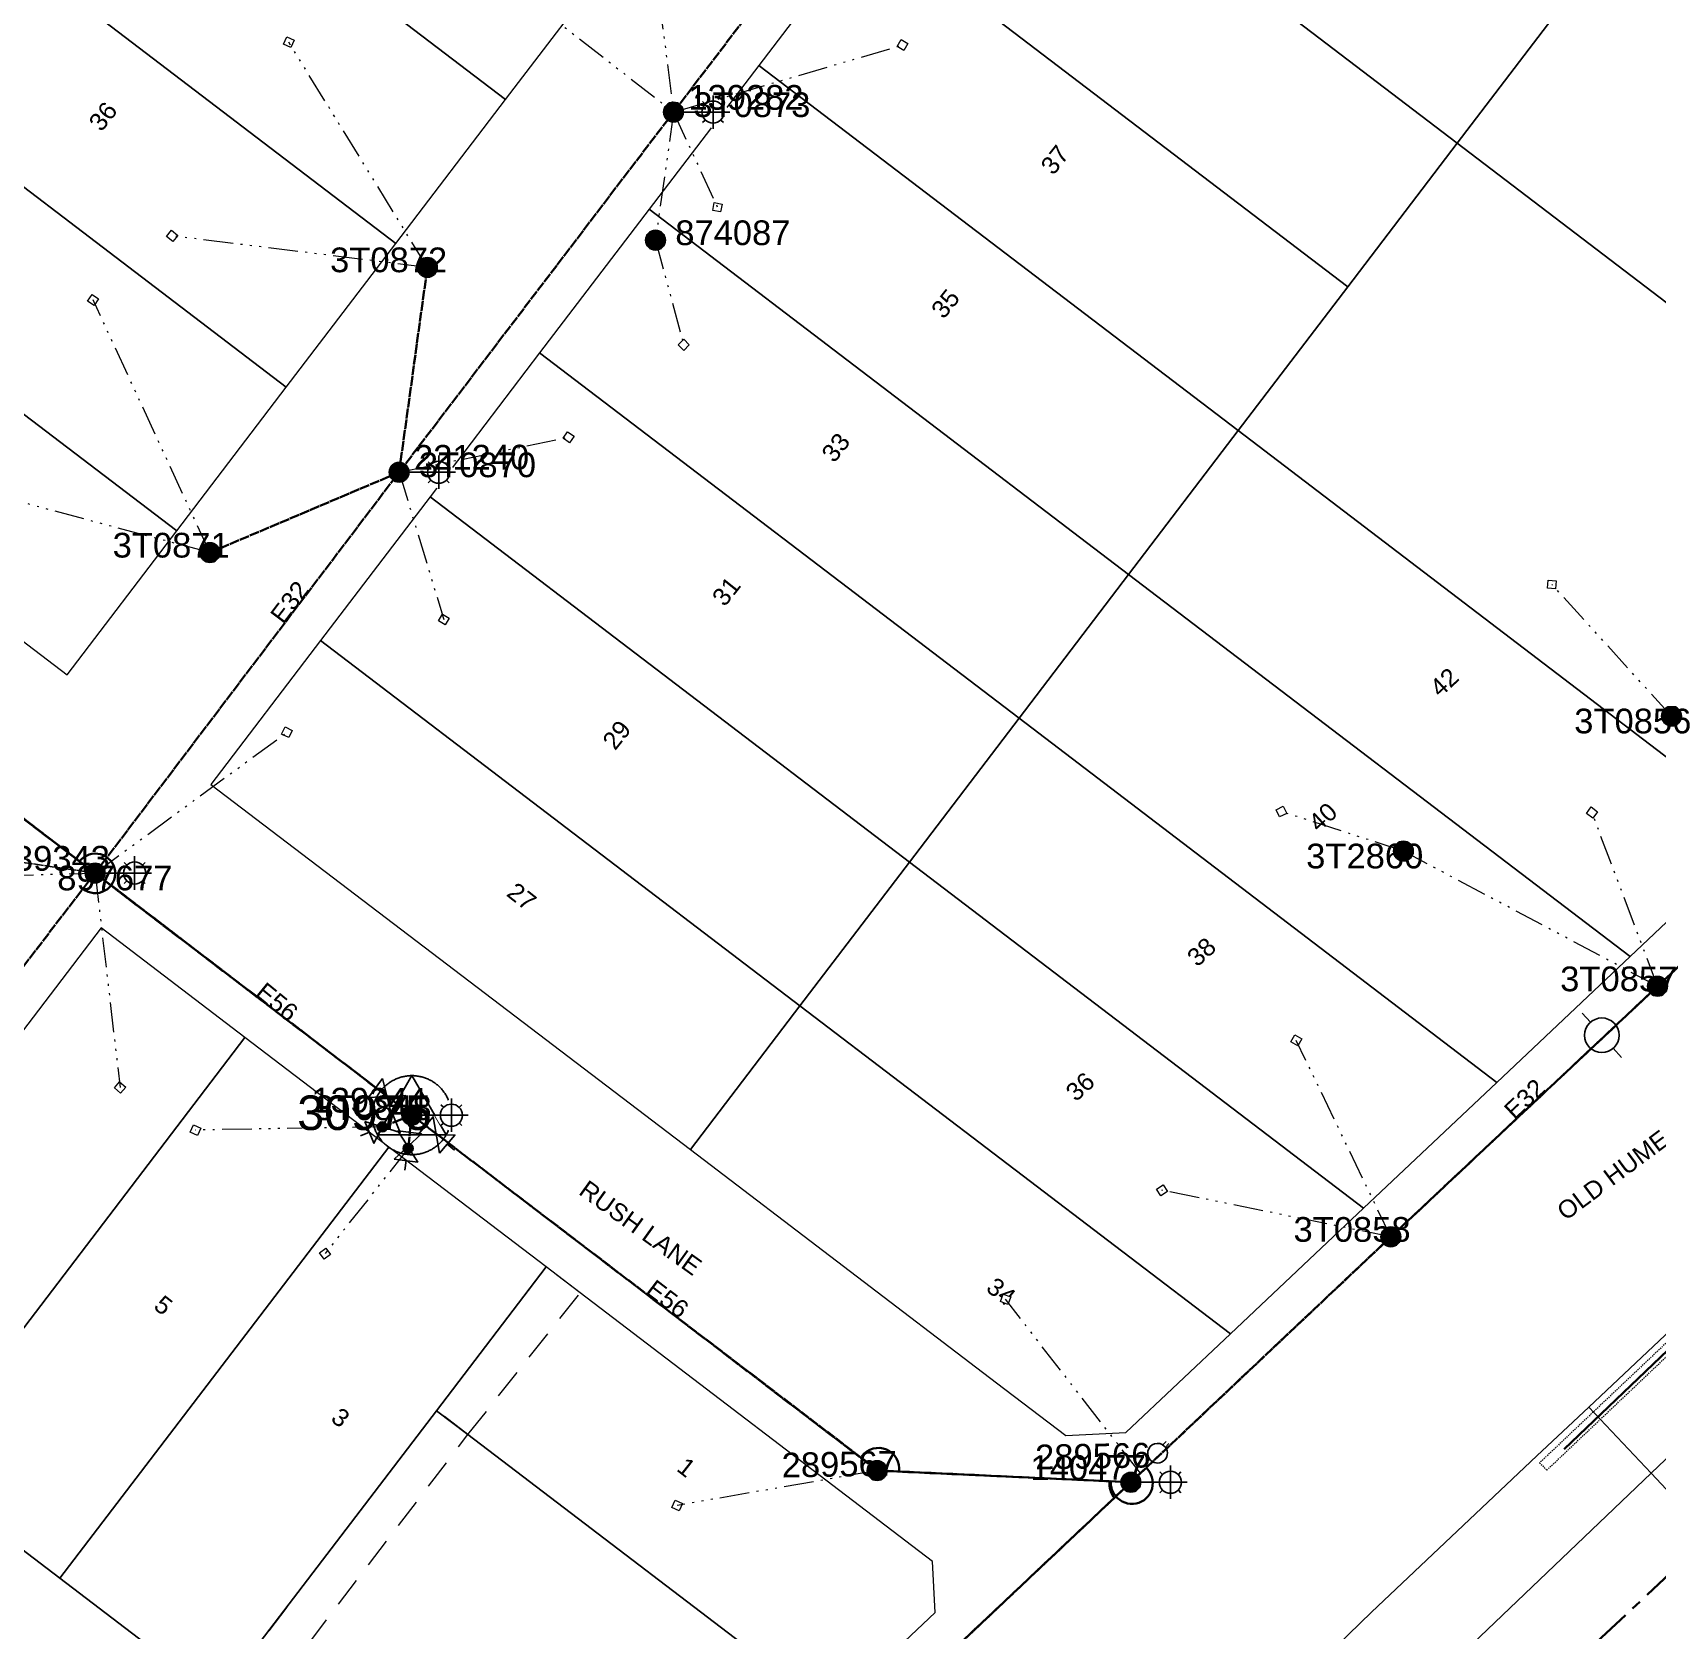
# Model space of a CAD drawing. Header units: metres. Extents: x 264899 to 270320, y 6185871 to 6191197.
# Drawn here: x 268064.1 to 268228.5, y 6186706.7 to 6186868.3 of the extents above; entities that cross this region are included whole.
import ezdxf
from ezdxf.enums import TextEntityAlignment as Align

# ---------------------------------------------------------------- set-up
doc = ezdxf.new("R2010")
doc.units = ezdxf.units.M
for name, pattern in [('Cable Exist OH', [1, 1, 0]), ('Cable Exist UG', [7, 4, -1, 1, -1]), ('Dash', [5, 3, -2]), ('DASHED', [19.05, 12.7, -6.35]), ('HIDDEN2', [0.1875, 0.125, -0.0625]), ('PHANTOMX2', [6.6, 3, -0.75, 0.2, -0.75, 0.2, -0.75, 0.2, -0.75])]:
    doc.linetypes.add(name, pattern=pattern)
doc.layers.get('0').update_dxf_attribs({"color": 6})
for name, color, linetype, lineweight in [('_User_HV_Exist', 1, 'Continuous', 35), ('_User_LV_Exist', 5, 'Continuous', 35), ('Cadastre Easements_SP_EXT', 58, 'DASHED', 15), ('Cadastre Land Parcels_SP_EXT', 118, 'Continuous', 15), ('Cadastre Other Property_SP_EXT', 138, 'DASHED', 15), ('Cadastre Roads_SP_EXT', 218, 'Continuous', 15), ('Mains_HV_EXT', 13, 'Continuous', 25), ('Mains_LV_EXT', 163, 'Continuous', 25), ('Mains_SL_EXT', 131, 'Continuous', 25), ('Services_SP_EXT', 42, 'PHANTOMX2', 20)]:
    doc.layers.add(name, color=color, linetype=linetype, lineweight=lineweight)
for name, color, linetype in [('Equip_LV_EXT', 7, 'Continuous'), ('Equip_SP_HV_EXT', 7, 'Continuous'), ('Equip_SP_LV_EXT', 7, 'Continuous'), ('Equip_SP_SL_EXT', 7, 'Continuous'), ('Sub_SP_TR_HV_LV_EXT', 7, 'Continuous'), ('SupportsOH_SP_TR_HV_LV_SL_EXT', 7, 'Continuous')]:
    doc.layers.add(name, color=color, linetype=linetype)
doc.layers.get('0').freeze()
doc.styles.add('HVSW_LABEL', font='arial.ttf', dxfattribs={"height": 3.5})
doc.styles.add('iecARIAL', font='arial.ttf', dxfattribs={"height": 2})
doc.styles.add('POLE_LABEL', font='arial.ttf', dxfattribs={"height": 2})
doc.styles.add('SL_LABEL', font='arial.ttf', dxfattribs={"height": 2})
doc.styles.get("Standard").update_dxf_attribs({"font": 'arial.ttf'})
doc.linetypes.add('Cable E UG', pattern='A,5,-0.1,["E",Standard,S=1.5,R=0,X=0,Y=-0.75],-1.45', length=6.55)

# ---------------------------------------------------------------- blocks, each defined once
blk = doc.blocks.new('SUB_POLE_EXT')
at = {"flags": 128}
for points in [[(-0.05, 4), (-0.15, 4), (-0.25, 3.99), (-0.34, 3.99), (-0.44, 3.98), (-0.54, 3.96), (-0.64, 3.95), (-0.73, 3.93), (-0.83, 3.91), (-0.92, 3.89), (-1.02, 3.87), (-1.11, 3.84), (-1.21, 3.81), (-1.3, 3.78), (-1.39, 3.75), (-1.49, 3.71), (-1.58, 3.68), (-1.67, 3.64), (-1.75, 3.59), (-1.84, 3.55), (-1.93, 3.5), (-2.01, 3.46), (-2.1, 3.41), (-2.18, 3.35), (-2.26, 3.3), (-2.34, 3.24), (-2.42, 3.18), (-2.5, 3.12), (-2.58, 3.06), (-2.65, 3), (-2.72, 2.93), (-2.79, 2.86), (-2.86, 2.79), (-2.93, 2.72), (-3, 2.65), (-3.06, 2.58), (-3.12, 2.5), (-3.18, 2.42), (-3.24, 2.34), (-3.3, 2.26), (-3.35, 2.18), (-3.41, 2.1), (-3.46, 2.01), (-3.5, 1.93), (-3.55, 1.84), (-3.59, 1.75), (-3.64, 1.67), (-3.68, 1.58), (-3.71, 1.49), (-3.75, 1.39), (-3.78, 1.3), (-3.81, 1.21), (-3.84, 1.11), (-3.87, 1.02), (-3.89, 0.92), (-3.91, 0.83), (-3.93, 0.73), (-3.95, 0.64), (-3.96, 0.54), (-3.98, 0.44), (-3.99, 0.34), (-3.99, 0.25), (-4, 0.15), (-4, 0.05), (-4, -0.05), (-4, -0.15), (-3.99, -0.25), (-3.99, -0.34), (-3.98, -0.44), (-3.96, -0.54), (-3.95, -0.64), (-3.93, -0.73), (-3.91, -0.83), (-3.89, -0.92), (-3.87, -1.02), (-3.84, -1.11), (-3.81, -1.21), (-3.78, -1.3), (-3.75, -1.39), (-3.71, -1.49), (-3.68, -1.58), (-3.64, -1.67), (-3.59, -1.75), (-3.55, -1.84), (-3.5, -1.93), (-3.46, -2.01), (-3.41, -2.1), (-3.35, -2.18), (-3.3, -2.26), (-3.24, -2.34), (-3.18, -2.42), (-3.12, -2.5), (-3.06, -2.58), (-3, -2.65), (-2.93, -2.72), (-2.86, -2.79), (-2.79, -2.86), (-2.72, -2.93), (-2.65, -3), (-2.58, -3.06), (-2.5, -3.12), (-2.42, -3.18), (-2.34, -3.24), (-2.26, -3.3), (-2.18, -3.35), (-2.1, -3.41), (-2.01, -3.46), (-1.93, -3.5), (-1.84, -3.55), (-1.75, -3.59), (-1.67, -3.64), (-1.58, -3.68), (-1.49, -3.71), (-1.39, -3.75), (-1.3, -3.78), (-1.21, -3.81), (-1.11, -3.84), (-1.02, -3.87), (-0.92, -3.89), (-0.83, -3.91), (-0.73, -3.93), (-0.64, -3.95), (-0.54, -3.96), (-0.44, -3.98), (-0.34, -3.99), (-0.25, -3.99), (-0.15, -4), (-0.05, -4), (0.05, -4), (0.15, -4), (0.25, -3.99), (0.34, -3.99), (0.44, -3.98), (0.54, -3.96), (0.64, -3.95), (0.73, -3.93), (0.83, -3.91), (0.92, -3.89), (1.02, -3.87), (1.11, -3.84), (1.21, -3.81), (1.3, -3.78), (1.39, -3.75), (1.49, -3.71), (1.58, -3.68), (1.67, -3.64), (1.75, -3.59), (1.84, -3.55), (1.93, -3.5), (2.01, -3.46), (2.1, -3.41), (2.18, -3.35), (2.26, -3.3), (2.34, -3.24), (2.42, -3.18), (2.5, -3.12), (2.58, -3.06), (2.65, -3), (2.72, -2.93), (2.79, -2.86), (2.86, -2.79), (2.93, -2.72), (3, -2.65), (3.06, -2.58), (3.12, -2.5), (3.18, -2.42), (3.24, -2.34), (3.3, -2.26), (3.35, -2.18), (3.41, -2.1), (3.46, -2.01), (3.5, -1.93), (3.55, -1.84), (3.59, -1.75), (3.64, -1.67), (3.68, -1.58), (3.71, -1.49), (3.75, -1.39), (3.78, -1.3), (3.81, -1.21), (3.84, -1.11), (3.87, -1.02), (3.89, -0.92), (3.91, -0.83), (3.93, -0.73), (3.95, -0.64), (3.96, -0.54), (3.98, -0.44), (3.99, -0.34), (3.99, -0.25), (4, -0.15), (4, -0.05), (4, 0.05), (4, 0.15), (3.99, 0.25), (3.99, 0.34), (3.98, 0.44), (3.96, 0.54), (3.95, 0.64), (3.93, 0.73), (3.91, 0.83), (3.89, 0.92), (3.87, 1.02), (3.84, 1.11), (3.81, 1.21), (3.78, 1.3), (3.75, 1.39), (3.71, 1.49), (3.68, 1.58), (3.64, 1.67), (3.59, 1.75), (3.55, 1.84), (3.5, 1.93), (3.46, 2.01), (3.41, 2.1), (3.35, 2.18), (3.3, 2.26), (3.24, 2.34), (3.18, 2.42), (3.12, 2.5), (3.06, 2.58), (3, 2.65), (2.93, 2.72), (2.86, 2.79), (2.79, 2.86), (2.72, 2.93), (2.65, 3), (2.58, 3.06), (2.5, 3.12), (2.42, 3.18), (2.34, 3.24), (2.26, 3.3), (2.18, 3.35), (2.1, 3.41), (2.01, 3.46), (1.93, 3.5), (1.84, 3.55), (1.75, 3.59), (1.67, 3.64), (1.58, 3.68), (1.49, 3.71), (1.39, 3.75), (1.3, 3.78), (1.21, 3.81), (1.11, 3.84), (1.02, 3.87), (0.92, 3.89), (0.83, 3.91), (0.73, 3.93), (0.64, 3.95), (0.54, 3.96), (0.44, 3.98), (0.34, 3.99), (0.25, 3.99), (0.15, 4), (0.05, 4)], [(0, 4), (-3.46, -2), (3.46, -2)]]:
    blk.add_lwpolyline(points, close=True, dxfattribs=at)
at = {"flags": 8}
blk.add_attdef('ASSET_NUM', text='', height=2.5, dxfattribs=at).set_placement((0, 7), align=Align.MIDDLE_CENTER)
for tag, flags, p in [('STREET_CODE', 9, (-1.38, 1.45)), ('NO_PHASES', 9, (-1.38, 1.05)), ('OPERATED_BY', 9, (-1.38, 0.65)), ('MAINTAINED_BY', 9, (-1.38, 0.45)), ('ORIENTATION', 9, (-1.38, 0.25)), ('OWNED_BY', 9, (-1.38, 0.05)), ('CONSTRUCTED_VOLTAGE', 9, (-1.13, 0.75)), ('OPERATING_VOLTAGE', 9, (-1.13, 0.35)), ('STATE', 9, (-1.38, -0.35)), ('USAGE', 9, (-1.38, -0.75)), ('LEGEND', 9, (-1.38, -0.95)), ('SUBURB', 9, (-1.38, -1.15)), ('STREETNAME', 9, (-1.38, -1.35)), ('LOCATION', 9, (-1.38, -1.55)), ('SECONDARY_VOLTAGE', 9, (-1.13, -0.65)), ('SUBSTATION_TYPE', 9, (-1.13, -1.05)), ('NOTES', 9, (-1.38, -1.75)), ('Z', 1, (-1.38, -1.95))]:
    blk.add_attdef(tag, text='', height=0.1, dxfattribs=dict(flags=flags)).set_placement(p, align=Align.MIDDLE_LEFT)
blk = doc.blocks.new('LV_OH_LINKS_DISTFUSE_EXT')
for p, q in [((0, 0), (0.96, 0)), ((3.84, 0), (4.8, 0))]:
    blk.add_line(p, q)
blk.add_lwpolyline([(3.84, -1.2), (3.84, 1.2), (0.96, -1.2), (0.96, 1.2)], close=True)
at = {"flags": 9}
for tag, p in [('ACTUAL_STATUS', (0, 0)), ('CONSTRUCTED_VOLTAGE', (0, -0.2)), ('OPERATING_VOLTAGE', (0, -0.6)), ('ORIENTATION', (0, -0.8)), ('OWNED_BY', (0, -1)), ('STATE', (0, -1.2)), ('SWITCH_TYPE', (0, -1.4)), ('NO_PHASES', (0, -0.4)), ('USAGE', (0, -1.6)), ('NOTES', (0, -1.8))]:
    blk.add_attdef(tag, text='', height=0.2, dxfattribs=at).set_placement(p, align=Align.MIDDLE_LEFT)
at = {"flags": 1}
blk.add_attdef('Z', (0, 0), '', height=0.2, dxfattribs=at)
blk = doc.blocks.new('LV_OH_LINKS_OPEN_EXT')
for p, q in [((-0.17, 4.97), (-0.17, 5.46)), ((0.17, 4.97), (0.17, 5.46)), ((-0.17, 3), (-0.17, 2.5)), ((0.17, 3), (0.17, 2.5))]:
    blk.add_line(p, q)
blk.add_lwpolyline([(0, 2.99, 1), (0, 4.98, 1)], format="xyb", close=True)
at = {"flags": 9}
for tag, p in [('ACTUAL_STATUS', (0, 0)), ('CONSTRUCTED_VOLTAGE', (0, -0.2)), ('OPERATING_VOLTAGE', (0, -0.6)), ('ORIENTATION', (0, -0.8)), ('OWNED_BY', (0, -1)), ('STATE', (0, -1.2)), ('SWITCH_TYPE', (0, -1.4)), ('NO_PHASES', (0, -0.4)), ('USAGE', (0, -1.6)), ('LEGEND', (0, -1.8)), ('NOTES', (0, -2))]:
    blk.add_attdef(tag, text='', height=0.2, dxfattribs=at).set_placement(p, align=Align.MIDDLE_LEFT)
at = {"flags": 1}
blk.add_attdef('Z', (0, 0), '', height=0.2, dxfattribs=at)
blk = doc.blocks.new('SL_LANTERN_EXT')
at = {"flags": 9}
for tag, p in [('LRATECODE', (-7.4, 0)), ('LOUTREACHVOCAB', (-7.2, 0)), ('LOUTREACH', (-7, 0)), ('LANTNUMBER', (-6.6, 0)), ('LNEW', (-6.4, 0)), ('LMASTVOCAB', (-6.2, 0)), ('LMAST', (-6, 0)), ('LLAMPVOCAB', (-5.8, 0)), ('LLAMP', (-5.6, 0)), ('LEXIST', (-5.4, 0)), ('LCHARGE3PERCENT', (-5.2, 0)), ('LCHARGE3', (-5, 0)), ('LCHARGE2PERCENT', (-4.8, 0)), ('LCHARGE2', (-4.6, 0)), ('LCHARGE1PERCENT', (-4.4, 0)), ('LCHARGE1', (-4.2, 0)), ('LCATEGORY', (-4, 0)), ('LBRACKETVOCAB', (-3.8, 0)), ('LBRACKET', (-3.6, 0)), ('LKINGHEIGHT', (-3.4, 0)), ('CREPLACE', (-3.2, 0)), ('CREMOVE', (-3, 0)), ('CNUMBER', (-2.8, 0)), ('CNEW', (-2.6, 0)), ('CEXIST', (-2.4, 0)), ('USAGE', (-2.2, 0)), ('STATE', (-2, 0)), ('OWNED_BY', (-1.8, 0)), ('ORIENTATION', (-1.6, 0)), ('OPERATING_VOLTAGE', (-1.4, 0)), ('NO_PHASES', (-1.2, 0)), ('LANTERN_TYPE', (-1, 0)), ('LANTERN_PURPOSE', (-0.8, 0)), ('CONTROL_TYPE', (-0.6, 0)), ('CONSTRUCTED_VOLTAGE', (-0.4, 0))]:
    blk.add_attdef(tag, text='', height=0.001, rotation=270, dxfattribs=at).set_placement(p, align=Align.MIDDLE_LEFT)
at = {"style": 'SL_LABEL', "flags": 9}
blk.add_attdef('STREET_CODE', text='', height=0.001, rotation=270, dxfattribs=at).set_placement((0, 0), align=Align.MIDDLE_LEFT)
at = {"flags": 1}
blk.add_attdef('Z', (0, 0), '', height=0.001, rotation=270, dxfattribs=at)
at = {"width": 0.9}
blk.add_attdef('LNUMBER', text='', height=1, dxfattribs=at).set_placement((7, -1), align=Align.MIDDLE_LEFT)
at = {"flags": 9}
for tag, p in [('LREMOVE', (0, -7.6)), ('LREPLACE', (0, -7.8)), ('LTYPE', (0, -8)), ('LTYPEVOCAB', (0, -8.2)), ('LEGEND', (0, -8.4)), ('SUBURB', (0, -8.6)), ('STREETNAME', (0, -8.8)), ('LOCATION', (0, -9)), ('NOTES', (0, -9.2)), ('MAINTAINED_BY', (0, -9.86))]:
    blk.add_attdef(tag, text='', height=0.001, dxfattribs=at).set_placement(p, align=Align.MIDDLE_LEFT)
blk.add_attdef('OPERATED_BY', (0, -9.61), '', height=0.001, dxfattribs=at)
blk.add_wipeout([(5.69, 0), (5.06, -1.06), (4, -1.69), (2.94, -1.06), (2.31, 0), (2.94, 1.06), (4, 1.69), (5.06, 1.06)])
for p, q in [((4, 1.69), (4, 0)), ((0, 0), (4, 0)), ((2.94, 1.06), (3.2, 0.8)), ((5.06, 1.06), (4.8, 0.8)), ((2.94, -1.06), (3.2, -0.8)), ((4, 0), (5.69, 0)), ((4, 0), (4, -1.69)), ((5.06, -1.06), (4.8, -0.8))]:
    blk.add_line(p, q)
blk.add_circle((4, 0), 1.12)
blk = doc.blocks.new('CCP_EXT')
at = {"flags": 9}
for tag, p in [('LIFE_SUPPORT', (0, -1.6)), ('STATE', (0, -1.8)), ('NOTES', (0, -2))]:
    blk.add_attdef(tag, text='', height=0.2, dxfattribs=at).set_placement(p, align=Align.MIDDLE_LEFT)
blk.add_wipeout([(0, 0.57), (0.57, 0), (0, -0.57), (-0.57, 0)])
blk.add_lwpolyline([(-0.57, 0), (0, 0.57), (0.57, 0), (0, -0.57), (-0.57, 0)])
at = {"flags": 1}
blk.add_attdef('Z', (0, 0), '', height=0.2, dxfattribs=at)
at = {"flags": 9}
for tag, p in [('CCP_TYPE', (0, 0)), ('CONSTRUCTED_VOLTAGE', (0, -0.2)), ('OPERATING_VOLTAGE', (0, -0.6)), ('ORIENTATION', (0, -0.8)), ('OWNED_BY', (0, -1)), ('NO_PHASES', (0, -0.4)), ('USAGE', (0, -1.2)), ('LEGEND', (0, -1.4))]:
    blk.add_attdef(tag, text='', height=0.2, dxfattribs=at).set_placement(p, align=Align.MIDDLE_LEFT)
blk = doc.blocks.new('POLE_EXT')
blk.add_hatch(color=256).paths.add_polyline_path([(-1, 0, 1), (1, 0, 1)])
blk.add_lwpolyline([(-1, 0, 1), (1, 0, 1)], format="xyb", close=True)
at = {"flags": 8}
blk.add_attdef('pNumber', text='', height=2, dxfattribs=at).set_placement((2.5, 2.5), align=Align.MIDDLE_CENTER)
at = {"style": 'POLE_LABEL', "flags": 9}
for tag, p in [('STRUCTURE_PLANT_NUMBER', (1.35, 0.03)), ('STREET_CODE', (1.35, -0.2))]:
    blk.add_attdef(tag, text='', height=0.2, dxfattribs=at).set_placement(p, align=Align.MIDDLE_LEFT)
at = {"flags": 9}
for tag, p in [('OWNED_BY', (1.35, -0.4)), ('SPECIAL_USE', (1.35, -0.8)), ('STATE', (1.35, -1)), ('cLV', (1.35, -1.4)), ('hDepth', (1.35, -1.6)), ('PARENT', (1.35, -0.6)), ('USAGE', (1.35, -1.2)), ('hDia', (1.35, -1.8)), ('cHV', (1.35, -2)), ('LBRACKET', (1.35, -2.2)), ('LExisting', (1.35, -2.4)), ('LANTNUMBER', (1.35, -2.6)), ('LOther', (1.35, -2.8)), ('LRemove', (1.35, -3)), ('LEGEND', (1.35, -3.2)), ('cLinedev', (1.35, -3.4)), ('pExisting', (1.35, -3.8)), ('pFooting', (1.35, -4.4)), ('pNew', (1.35, -4.6)), ('pRelocate', (1.35, -5)), ('LOCATION', (1.35, -3.6)), ('PFNUMBER', (1.35, -4)), ('NEWPFNUMBER', (1.35, -4.2)), ('pRemove', (1.35, -5.2)), ('pReplace', (1.35, -5.4)), ('pStay', (1.35, -5.6)), ('pType', (1.35, -5.8)), ('cspan', (1.35, -6)), ('STREETNAME', (1.35, -6.2)), ('SUBURB', (1.35, -6.4)), ('NOTES', (1.35, -6.6)), ('OPERATED_BY', (1.36, -7.01)), ('MAINTAINED_BY', (1.36, -6.81))]:
    blk.add_attdef(tag, text='', height=0.2, dxfattribs=at).set_placement(p, align=Align.MIDDLE_LEFT)
at = {"flags": 1}
blk.add_attdef('Z', (1.35, -7.33), '', height=0.2, dxfattribs=at)
blk = doc.blocks.new('HV_ABS_OPEN_EXT')
at = {"ltscale": 10}
for p, q in [((7.5, 3), (7.5, 1.75)), ((7.5, -1.75), (7.5, -3))]:
    blk.add_line(p, q, dxfattribs=at)
blk.add_circle((7.5, 0), 1.75, dxfattribs=at)
at = {"style": 'HVSW_LABEL', "width": 0.9, "flags": 8}
blk.add_attdef('ASSET_NUM', text='', height=2.5, rotation=270, dxfattribs=at).set_placement((13, 0), align=Align.MIDDLE_CENTER)
at = {"flags": 1}
blk.add_attdef('Z', (0, 0), '', height=0.2, dxfattribs=at)
at = {"flags": 9}
for tag, p in [('ACTUAL_STATUS', (0, -0.4)), ('CONSTRUCTED_VOLTAGE', (0, -0.6)), ('OPERATING_VOLTAGE', (0, -1)), ('ORIENTATION', (0, -1.2)), ('OWNED_BY', (0, -1.4)), ('STATE', (0, -1.6)), ('NO_PHASES', (0, -0.8)), ('SWITCH_TYPE', (0, -1.8)), ('STREETNAME', (0, -2.6)), ('SUBURB', (0, -2.8)), ('USAGE', (0, -2)), ('LEGEND', (0, -2.2)), ('LOCATION', (0, -2.4)), ('NOTES', (0, -3))]:
    blk.add_attdef(tag, text='', height=0.2, dxfattribs=at).set_placement(p, align=Align.MIDDLE_LEFT)
at = {"style": 'HVSW_LABEL', "flags": 9}
blk.add_attdef('STREET_CODE', text='', height=0.2, dxfattribs=at).set_placement((0, -0.2), align=Align.MIDDLE_LEFT)
blk = doc.blocks.new('CONNECTOR_NODE_EXT')
h = blk.add_hatch(color=256)
edge = h.paths.add_edge_path()
edge.add_arc((0, 0), 0.5, 0, 360)
blk.add_circle((0, 0), 0.5)
at = {"flags": 1}
blk.add_attdef('Z', (0, 0), '', height=0.2, dxfattribs=at)
at = {"flags": 9}
for tag, p in [('CONNECTOR_TYPE', (0, 0)), ('CONSTRUCTED_VOLTAGE', (0, -0.2)), ('OPERATING_VOLTAGE', (0, -0.6)), ('ORIENTATION', (0, -0.8)), ('SUBTYPE', (0, -1)), ('NO_PHASES', (0, -0.4)), ('USAGE', (0, -1.2)), ('NOTES', (0, -1.4))]:
    blk.add_attdef(tag, text='', height=0.2, dxfattribs=at).set_placement(p, align=Align.MIDDLE_LEFT)

msp = doc.modelspace()

# ---------------------------------------------------------------- linework, layer by layer
at = {"layer": '_User_HV_Exist', "linetype": 'Cable Exist OH'}
msp.add_lwpolyline([(268295.76, 6186835.38), (268228.47, 6186771.84)], dxfattribs=at)
at = {"layer": '_User_HV_Exist', "linetype": 'Cable E UG'}
msp.add_lwpolyline([(268238.52, 6186743.64), (268219.02, 6186725)], dxfattribs=at)
at = {"layer": '_User_HV_Exist', "linetype": 'Continuous'}
msp.add_lwpolyline([(268151.76, 6186722.74, 0.769619), (268148.01, 6186724.31)], format="xyb", dxfattribs=at)
at = {"layer": '_User_LV_Exist', "linetype": 'Cable Exist OH'}
for points in [[(268228.47, 6186771.84), (268267.9, 6186809.05)], [(268201.5, 6186746.49), (268228.47, 6186771.84)]]:
    msp.add_lwpolyline(points, dxfattribs=at)
at = {"layer": '_User_LV_Exist', "linetype": 'Cable Exist UG'}
msp.add_lwpolyline([(268222.31, 6186705.47), (268232.31, 6186714.85)], dxfattribs=at)
at = {"layer": 'Cadastre Easements_SP_EXT', "linetype": 'Dash'}
for points in [[(268119.51, 6186740.82), (268116.06, 6186743.45), (268104.98, 6186728.9), (268108.16, 6186726.48), (268119.51, 6186740.82)], [(268108.16, 6186726.48), (268104.98, 6186728.9), (268082.81, 6186699.81), (268083.99, 6186698.91), (268085.99, 6186697.39), (268108.16, 6186726.48)]]:
    msp.add_lwpolyline(points, close=True, dxfattribs=at)
at = {"layer": 'Cadastre Land Parcels_SP_EXT', "linetype": 'Continuous'}
for points in [[(268123.04, 6186876.11), (268074.53, 6186913.08), (268063.45, 6186898.52), (268111.96, 6186861.56), (268123.04, 6186876.11)], [(268219.3, 6186871.7), (268170.82, 6186908.66), (268159.74, 6186894.11), (268208.22, 6186857.16), (268219.3, 6186871.7)], [(268241.46, 6186900.8), (268230.38, 6186886.25), (268219.3, 6186871.7), (268208.22, 6186857.16), (268266.12, 6186813.01), (268279.54, 6186825.69), (268287.56, 6186833.26), (268293.06, 6186838.45), (268306.8, 6186851.43), (268309.68, 6186854.15), (268299.1, 6186865.1), (268292.06, 6186867.39), (268279.76, 6186876.46), (268277.42, 6186873.38), (268241.46, 6186900.8)], [(268111.96, 6186861.56), (268063.45, 6186898.52), (268052.38, 6186883.97), (268100.87, 6186847.01), (268111.96, 6186861.56)], [(268208.22, 6186857.16), (268159.74, 6186894.11), (268148.66, 6186879.56), (268197.14, 6186842.61), (268208.22, 6186857.16)], [(268100.87, 6186847.01), (268052.38, 6186883.97), (268041.3, 6186869.42), (268089.79, 6186832.46), (268100.87, 6186847.01)], [(268197.14, 6186842.61), (268148.66, 6186879.56), (268137.58, 6186865.01), (268186.06, 6186828.06), (268197.14, 6186842.61)], [(268089.79, 6186832.46), (268041.3, 6186869.42), (268030.22, 6186854.86), (268078.71, 6186817.91), (268089.79, 6186832.46)], [(268186.06, 6186828.06), (268137.58, 6186865.01), (268126.5, 6186850.47), (268174.98, 6186813.51), (268186.06, 6186828.06)], [(268252.64, 6186800.3), (268254.79, 6186802.32), (268266.12, 6186813.01), (268208.22, 6186857.16), (268197.14, 6186842.61), (268186.06, 6186828.06), (268239.17, 6186787.57), (268252.64, 6186800.3)], [(268078.71, 6186817.91), (268030.22, 6186854.86), (268019.15, 6186840.31), (268067.63, 6186803.36), (268078.71, 6186817.91)], [(268174.98, 6186813.51), (268126.5, 6186850.47), (268115.41, 6186835.92), (268163.9, 6186798.96), (268174.98, 6186813.51)], [(268163.9, 6186798.96), (268115.41, 6186835.92), (268104.33, 6186821.37), (268152.82, 6186784.41), (268163.9, 6186798.96)], [(268239.17, 6186787.57), (268186.06, 6186828.06), (268174.98, 6186813.51), (268225.7, 6186774.85), (268239.17, 6186787.57)], [(268152.82, 6186784.41), (268104.33, 6186821.37), (268093.25, 6186806.82), (268141.74, 6186769.86), (268152.82, 6186784.41)], [(268225.7, 6186774.85), (268174.98, 6186813.51), (268163.9, 6186798.96), (268212.23, 6186762.12), (268225.7, 6186774.85)], [(268141.74, 6186769.86), (268093.25, 6186806.82), (268082.17, 6186792.27), (268130.66, 6186755.32), (268141.74, 6186769.86)], [(268212.23, 6186762.12), (268163.9, 6186798.96), (268152.82, 6186784.41), (268198.75, 6186749.4), (268212.23, 6186762.12)], [(268198.75, 6186749.4), (268152.82, 6186784.41), (268141.74, 6186769.86), (268185.28, 6186736.68), (268198.75, 6186749.4)], [(268085.61, 6186766.66), (268071.07, 6186777.75), (268037.81, 6186734.11), (268052.36, 6186723.02), (268085.61, 6186766.66)], [(268174.71, 6186726.7), (268185.28, 6186736.68), (268141.74, 6186769.86), (268130.66, 6186755.32), (268161.62, 6186731.72), (268168.62, 6186726.38), (268174.71, 6186726.7)], [(268100.16, 6186755.57), (268085.61, 6186766.66), (268052.36, 6186723.02), (268066.9, 6186711.94), (268100.16, 6186755.57)], [(268250.1, 6186743.83), (268273.14, 6186765.85), (268260.65, 6186766.19), (268221.53, 6186729.27), (268227.83, 6186722.57), (268250.1, 6186743.83)], [(268104.98, 6186728.9), (268116.06, 6186743.45), (268100.16, 6186755.57), (268066.9, 6186711.94), (268082.81, 6186699.81), (268104.98, 6186728.9)], [(268155.42, 6186708.48), (268155.15, 6186713.65), (268119.51, 6186740.82), (268116.06, 6186743.45), (268104.98, 6186728.9), (268108.16, 6186726.48), (268144.86, 6186698.51), (268155.42, 6186708.48)], [(268263.82, 6186729.28), (268250.1, 6186743.83), (268227.83, 6186722.57), (268241.53, 6186707.99), (268263.82, 6186729.28)], [(268082.81, 6186699.81), (268066.9, 6186711.94), (268052.36, 6186723.02), (268037.81, 6186734.11), (268026.73, 6186719.56), (268071.72, 6186685.26), (268082.81, 6186699.81)], [(268121.17, 6186676.14), (268144.86, 6186698.51), (268108.16, 6186726.48), (268104.98, 6186728.9), (268082.81, 6186699.81), (268085.99, 6186697.39), (268117.9, 6186673.06), (268121.17, 6186676.14)]]:
    msp.add_lwpolyline(points, close=True, dxfattribs=at)
msp.add_lwpolyline([(268034.35, 6186537.74), (268227.83, 6186722.57), (268221.53, 6186729.27), (268216.28, 6186724.32), (268199.56, 6186708.53), (268186.68, 6186696.02), (268175.67, 6186685.34), (268164.4, 6186674.39), (268129.57, 6186640), (268104.82, 6186616.64), (268096.9, 6186609.16), (268024.17, 6186540.52)], dxfattribs=at)
at = {"layer": 'Cadastre Other Property_SP_EXT', "linetype": 'HIDDEN2'}
msp.add_lwpolyline([(268263.04, 6186766.13), (268261.67, 6186766.16), (268249.29, 6186754.46), (268248.71, 6186755.01), (268239.16, 6186746), (268239.6, 6186745.47), (268216.55, 6186723.63), (268217.27, 6186722.88), (268240.29, 6186744.73), (268243.9, 6186740.92), (268253.52, 6186749.99), (268249.99, 6186753.82), (268263.04, 6186766.13)], close=True, dxfattribs=at)
at = {"layer": 'Mains_HV_EXT', "linetype": 'Cable Exist OH'}
msp.add_lwpolyline([(268295.76, 6186835.38), (268228.47, 6186771.84)], dxfattribs=at)
at = {"layer": 'Mains_HV_EXT', "linetype": 'Cable E UG'}
msp.add_lwpolyline([(268238.52, 6186743.64), (268219.02, 6186725)], dxfattribs=at)
at = {"layer": 'Mains_HV_EXT', "linetype": 'Continuous'}
for points in [[(268151.76, 6186722.74, 0.769619), (268148.01, 6186724.31)], [(268173.66, 6186720.27, 1.091227), (268176.72, 6186723.15)], [(268173.18, 6186721.73, 0.202827), (268173.71, 6186720.22)]]:
    msp.add_lwpolyline(points, format="xyb", dxfattribs=at)
at = {"layer": 'Mains_LV_EXT', "linetype": 'Cable Exist OH'}
for points in [[(268228.47, 6186771.84), (268267.9, 6186809.05)], [(268201.5, 6186746.49), (268228.47, 6186771.84)]]:
    msp.add_lwpolyline(points, dxfattribs=at)
at = {"layer": 'Mains_LV_EXT', "linetype": 'Continuous'}
for points in [[(268069.22, 6186781.71, 2.453469), (268068.89, 6186784.49)], [(268173.07, 6186721.76, 0.215674), (268173.57, 6186720.04)]]:
    msp.add_lwpolyline(points, format="xyb", dxfattribs=at)
at = {"layer": 'Mains_LV_EXT', "linetype": 'Cable Exist UG'}
msp.add_lwpolyline([(268222.31, 6186705.47), (268232.31, 6186714.85)], dxfattribs=at)
at = {"layer": 'Services_SP_EXT'}
msp.add_lwpolyline([(268082.07, 6186815.72), (268056.29, 6186822.61)], dxfattribs=at)

# ---------------------------------------------------------------- block references
at = {"layer": 'Equip_LV_EXT'}
for p, rotation in [((268101.9, 6186759.27), 143.5205265457703), ((268101.75, 6186758.51), 202.112313956373), ((268102.4, 6186758.01), 262.5239224473729), ((268103.13, 6186758.34), 319.858803440362)]:
    msp.add_blockref('LV_OH_LINKS_DISTFUSE_EXT', p, dxfattribs=dict(at, rotation=rotation))
msp.add_blockref('CONNECTOR_NODE_EXT', (268102.11, 6186755.43), dxfattribs=at)
at = {"layer": 'Equip_SP_HV_EXT'}
ref = msp.add_blockref('HV_ABS_OPEN_EXT', (268228.47, 6186771.84), dxfattribs=dict(at, rotation=221.3522168948652))
ref.add_attrib('ASSET_NUM', '50563', dxfattribs={"layer": '0', "height": 2.5}).set_placement((268230.47, 6186772.59), align=Align.TOP_LEFT)
at = {"layer": 'Equip_SP_LV_EXT', "rotation": 317.415394425406}
msp.add_blockref('LV_OH_LINKS_OPEN_EXT', (268175.21, 6186721.66), dxfattribs=at)
at = {"layer": 'Sub_SP_TR_HV_LV_EXT'}
ref = msp.add_blockref('SUB_POLE_EXT', (268102.49, 6186758.8), dxfattribs=at)
ref.add_attrib('ASSET_NUM', '30975', dxfattribs={"layer": '0', "height": 3.5}).set_placement((268104.49, 6186759.05), align=Align.MIDDLE_RIGHT)
at = {"layer": 'SupportsOH_SP_TR_HV_LV_SL_EXT'}
ref = msp.add_blockref('POLE_EXT', (268104.06, 6186844.58), dxfattribs=at)
ref.add_attrib('ASSET_NUM', '3T0872', dxfattribs={"layer": '0', "height": 2.5, "style": 'POLE_LABEL'}).set_placement((268106.06, 6186845.34), align=Align.MIDDLE_RIGHT)
ref = msp.add_blockref('POLE_EXT', (268082.07, 6186815.72), dxfattribs=at)
ref.add_attrib('ASSET_NUM', '3T0871', dxfattribs={"layer": '0', "height": 2.5, "style": 'POLE_LABEL'}).set_placement((268084.07, 6186816.47), align=Align.MIDDLE_RIGHT)
ref = msp.add_blockref('POLE_EXT', (268229.89, 6186799.18), dxfattribs=at)
ref.add_attrib('ASSET_NUM', '3T0856', dxfattribs={"layer": '0', "height": 2.5, "style": 'POLE_LABEL'}).set_placement((268231.89, 6186799.93), align=Align.TOP_RIGHT)
ref = msp.add_blockref('POLE_EXT', (268202.77, 6186785.52), dxfattribs=at)
ref.add_attrib('ASSET_NUM', '3T2860', dxfattribs={"layer": '0', "height": 2.5, "style": 'POLE_LABEL'}).set_placement((268204.78, 6186786.27), align=Align.TOP_RIGHT)
ref = msp.add_blockref('POLE_EXT', (268228.47, 6186771.84), dxfattribs=at)
ref.add_attrib('ASSET_NUM', '3T0857', dxfattribs={"layer": '0', "height": 2.5, "style": 'POLE_LABEL'}).set_placement((268230.47, 6186772.59), align=Align.MIDDLE_RIGHT)
ref = msp.add_blockref('POLE_EXT', (268201.5, 6186746.49), dxfattribs=at)
ref.add_attrib('ASSET_NUM', '3T0858', dxfattribs={"layer": '0', "height": 2.5, "style": 'POLE_LABEL'}).set_placement((268203.5, 6186747.24), align=Align.MIDDLE_RIGHT)
ref = msp.add_blockref('POLE_EXT', (268149.54, 6186722.84), dxfattribs=at)
ref.add_attrib('ASSET_NUM', '289567', dxfattribs={"layer": '0', "height": 2.5, "rotation": 1, "style": 'POLE_LABEL'}).set_placement((268151.54, 6186723.59), align=Align.MIDDLE_RIGHT)

# ---------------------------------------------------------------- texts
at = {"layer": 'Cadastre Land Parcels_SP_EXT'}
for s, rotation, p in [('36', 51.78, (268071.09, 6186858.21)), ('37', 51.5622, (268167.36, 6186853.81)), ('35', 51.3412, (268156.28, 6186839.26)), ('33', 51.7849, (268145.2, 6186824.71)), ('31', 51.5624, (268134.12, 6186810.16)), ('42', 42.7505, (268206.48, 6186801)), ('29', 51.5644, (268123.04, 6186795.62)), ('40', 42.5633, (268194.2, 6186787.36)), ('27', 321.8488, (268111.95, 6186781.07)), ('38', 42.3044, (268181.92, 6186773.72)), ('36', 42.3774, (268169.65, 6186760.09)), ('34', 321.9254, (268160.44, 6186741.11)), ('5', 321.7938, (268076.26, 6186739.3)), ('3', 322.1111, (268094.18, 6186727.93)), ('1', 321.899, (268129.16, 6186722.9))]:
    msp.add_text(s, height=1.8, rotation=rotation, dxfattribs=at).set_placement(p)
at = {"layer": 'Cadastre Roads_SP_EXT'}
for s, rotation, p in [('OLD HUME HWY', 36.6583, (268219.17, 6186748.06)), ('RUSH LANE', 324.319, (268119.25, 6186750.87))]:
    msp.add_text(s, height=1.8, rotation=rotation, dxfattribs=at).set_placement(p)
at = {"layer": 'Mains_LV_EXT'}
for s, rotation, p in [('E32', 52.8325, (268089.48, 6186808.39)), ('E56', 320.7222, (268086.56, 6186770.98)), ('E32', 43.2239, (268214.01, 6186758.26)), ('E56', 322.6653, (268126.03, 6186740.85))]:
    msp.add_text(s, height=1.8, rotation=rotation, dxfattribs=at).set_placement(p)

# ---------------------------------------------------------------- next in the draw order: block references
at = {"layer": 'Equip_SP_SL_EXT'}
ref = msp.add_blockref('SL_LANTERN_EXT', (268128.95, 6186860.29), dxfattribs=at)
ref.add_attrib('ASSET_NUM', '139282', dxfattribs={"layer": '0', "height": 2.5, "rotation": 359.9224, "style": 'iecARIAL'}).set_placement((268130.45, 6186861.79), align=Align.MIDDLE_LEFT)
ref = msp.add_blockref('SL_LANTERN_EXT', (268101.2, 6186823.85), dxfattribs=at)
ref.add_attrib('ASSET_NUM', '221240', dxfattribs={"layer": '0', "height": 2.5, "rotation": 0.1768, "style": 'iecARIAL'}).set_placement((268102.7, 6186825.35), align=Align.MIDDLE_LEFT)
ref = msp.add_blockref('SL_LANTERN_EXT', (268070.45, 6186783.3), dxfattribs=at)
ref.add_attrib('ASSET_NUM', '139343', dxfattribs={"layer": '0', "height": 2.5, "rotation": 0.1205, "style": 'iecARIAL'}).set_placement((268071.95, 6186784.8), align=Align.MIDDLE_RIGHT)
ref = msp.add_blockref('SL_LANTERN_EXT', (268102.49, 6186758.8), dxfattribs=at)
ref.add_attrib('ASSET_NUM', '139344', dxfattribs={"layer": '0', "height": 2.5, "rotation": 359.8901, "style": 'iecARIAL'}).set_placement((268103.99, 6186760.3), align=Align.MIDDLE_RIGHT)
ref = msp.add_blockref('SL_LANTERN_EXT', (268175.21, 6186721.66), dxfattribs=at)
ref.add_attrib('ASSET_NUM', '140477', dxfattribs={"layer": '0', "height": 2.5, "rotation": 0.0825, "style": 'iecARIAL'}).set_placement((268176.71, 6186723.16), align=Align.MIDDLE_RIGHT)
at = {"layer": 'Services_SP_EXT'}
for p, rotation in [((268090.05, 6186867.36), 111.6550815278152), ((268152.11, 6186867.08), 14.52184250755527), ((268133.39, 6186850.66), 303.4488473509514), ((268078.25, 6186847.76), 185.6224413700236), ((268070.25, 6186841.28), 101.1688625287398), ((268129.98, 6186836.73), 270.0611147301936), ((268118.34, 6186827.39), 10.32415405095155), ((268217.79, 6186812.49), 131.0568876018534), ((268105.72, 6186808.95), 284.9545064142032), ((268089.85, 6186797.54), 18.3934003546077), ((268190.43, 6186789.51), 160.8818873175019), ((268221.84, 6186789.42), 98.23368159539825), ((268191.94, 6186766.37), 104.7402994517223), ((268072.98, 6186761.6), 274.8013913808223), ((268080.6, 6186757.29), 200.54944706409), ((268178.35, 6186751.21), 168.1007917534231), ((268093.71, 6186744.79), 262.31004566857), ((268162.54, 6186740.17), 294.2188767679125), ((268129.32, 6186719.31), 21.68913878366698)]:
    msp.add_blockref('CCP_EXT', p, dxfattribs=dict(at, rotation=rotation))

# ---------------------------------------------------------------- next in the draw order: linework, layer by layer
at = {"layer": '_User_HV_Exist', "linetype": 'Cable Exist OH'}
for points in [[(268045.87, 6186802.03), (268102.49, 6186758.8)], [(268228.47, 6186771.84), (268201.5, 6186746.49), (268175.22, 6186721.68)], [(268102.49, 6186758.8), (268149.57, 6186722.9)], [(268175.21, 6186721.66), (268149.54, 6186722.84)], [(268101.36, 6186651.77), (268121.77, 6186671.23), (268175.25, 6186721.7)]]:
    msp.add_lwpolyline(points, dxfattribs=at)
at = {"layer": '_User_HV_Exist', "linetype": 'Continuous'}
for points in [[(268173.66, 6186720.27, 1.091227), (268176.72, 6186723.15)], [(268173.18, 6186721.73, 0.202827), (268173.71, 6186720.22)]]:
    msp.add_lwpolyline(points, format="xyb", dxfattribs=at)
at = {"layer": '_User_LV_Exist', "linetype": 'Cable Exist OH'}
for points in [[(268128.95, 6186860.29), (268156.66, 6186896.59)], [(268101.2, 6186823.85), (268128.95, 6186860.29)], [(268101.2, 6186823.85), (268104.06, 6186844.58)], [(268070.45, 6186783.3), (268101.2, 6186823.85)], [(268101.2, 6186823.85), (268082.07, 6186815.72)], [(268070.45, 6186783.3), (268045.87, 6186802.03), (268045.87, 6186802.03)], [(268070.45, 6186783.3), (268047.11, 6186752.92)], [(268102.49, 6186758.8), (268070.45, 6186783.3)], [(268102.49, 6186758.8), (268099.49, 6186757.62)], [(268102.49, 6186758.8), (268102.11, 6186755.43)], [(268102.49, 6186758.8), (268149.57, 6186722.9)], [(268175.21, 6186721.66), (268201.5, 6186746.49)], [(268149.61, 6186722.85), (268175.21, 6186721.66)], [(268175.21, 6186721.66), (268121.77, 6186671.23)]]:
    msp.add_lwpolyline(points, dxfattribs=at)
at = {"layer": '_User_LV_Exist', "linetype": 'Continuous'}
for points in [[(268069.22, 6186781.71, 2.453469), (268068.89, 6186784.49)], [(268173.07, 6186721.76, 0.215674), (268173.57, 6186720.04)]]:
    msp.add_lwpolyline(points, format="xyb", dxfattribs=at)
at = {"layer": 'Mains_HV_EXT', "linetype": 'Cable Exist OH'}
for points in [[(268045.87, 6186802.03), (268102.49, 6186758.8)], [(268228.47, 6186771.84), (268201.5, 6186746.49), (268175.22, 6186721.68)], [(268102.49, 6186758.8), (268149.57, 6186722.9)], [(268175.21, 6186721.66), (268149.54, 6186722.84)], [(268101.36, 6186651.77), (268121.77, 6186671.23), (268175.25, 6186721.7)]]:
    msp.add_lwpolyline(points, dxfattribs=at)
at = {"layer": 'Mains_LV_EXT', "linetype": 'Cable Exist OH'}
for points in [[(268128.95, 6186860.29), (268156.66, 6186896.59)], [(268101.2, 6186823.85), (268128.95, 6186860.29)], [(268101.2, 6186823.85), (268104.06, 6186844.58)], [(268070.45, 6186783.3), (268101.2, 6186823.85)], [(268101.2, 6186823.85), (268082.07, 6186815.72)], [(268070.45, 6186783.3), (268045.87, 6186802.03), (268045.87, 6186802.03)], [(268070.45, 6186783.3), (268047.11, 6186752.92)], [(268102.49, 6186758.8), (268070.45, 6186783.3)], [(268102.49, 6186758.8), (268099.49, 6186757.62)], [(268102.49, 6186758.8), (268102.11, 6186755.43)], [(268102.49, 6186758.8), (268149.57, 6186722.9)], [(268175.21, 6186721.66), (268201.5, 6186746.49)], [(268149.61, 6186722.85), (268175.21, 6186721.66)], [(268175.21, 6186721.66), (268121.77, 6186671.23)]]:
    msp.add_lwpolyline(points, dxfattribs=at)
at = {"layer": 'Mains_SL_EXT', "linetype": 'Cable Exist OH'}
for points in [[(268128.95, 6186860.29), (268156.66, 6186896.59)], [(268101.2, 6186823.85), (268128.95, 6186860.29)], [(268070.45, 6186783.3), (268101.2, 6186823.85)], [(268267.9, 6186809.05), (268228.47, 6186771.84), (268201.5, 6186746.49), (268175.21, 6186721.66)], [(268009.82, 6186792.23), (268070.45, 6186783.3)], [(268070.45, 6186783.3), (268047.11, 6186752.92)], [(268102.49, 6186758.8), (268070.45, 6186783.3)], [(268149.52, 6186722.86), (268102.49, 6186758.8)], [(268149.42, 6186722.8), (268175.21, 6186721.66)], [(268121.77, 6186671.23), (268175.21, 6186721.66)]]:
    msp.add_lwpolyline(points, dxfattribs=at)
at = {"layer": 'Services_SP_EXT'}
for points in [[(268125.84, 6186884.74), (268128.95, 6186860.29)], [(268109.05, 6186875.81), (268128.95, 6186860.29)], [(268104.06, 6186844.58), (268090.05, 6186867.36)], [(268128.95, 6186860.29), (268152.11, 6186867.08)], [(268128.95, 6186860.29), (268127.13, 6186847.33), (268129.98, 6186836.73)], [(268128.95, 6186860.29), (268133.39, 6186850.66)], [(268104.06, 6186844.58), (268078.25, 6186847.76)], [(268082.07, 6186815.72), (268070.25, 6186841.28)], [(268101.2, 6186823.85), (268118.34, 6186827.39)], [(268101.2, 6186823.85), (268105.72, 6186808.95)], [(268229.89, 6186799.18), (268217.79, 6186812.49)], [(268048.04, 6186782.65), (268070.45, 6186783.3), (268045.87, 6186802.03)], [(268070.45, 6186783.3), (268089.85, 6186797.54)], [(268228.47, 6186771.84), (268202.77, 6186785.52), (268190.37, 6186789.54)], [(268228.47, 6186771.84), (268221.84, 6186789.42)], [(268070.45, 6186783.3), (268072.98, 6186761.6)], [(268201.5, 6186746.49), (268191.94, 6186766.37)], [(268099.49, 6186757.62), (268080.6, 6186757.29)], [(268102.11, 6186755.43), (268093.71, 6186744.79)], [(268201.5, 6186746.49), (268178.35, 6186751.21)], [(268176.17, 6186722.57), (268162.54, 6186740.17)], [(268149.61, 6186722.85), (268129.32, 6186719.31)]]:
    msp.add_lwpolyline(points, dxfattribs=at)

# ---------------------------------------------------------------- next in the draw order: block references
at = {"layer": 'Equip_LV_EXT'}
msp.add_blockref('CONNECTOR_NODE_EXT', (268099.49, 6186757.62), dxfattribs=at)
at = {"layer": 'SupportsOH_SP_TR_HV_LV_SL_EXT'}
ref = msp.add_blockref('POLE_EXT', (268128.95, 6186860.29), dxfattribs=at)
ref.add_attrib('ASSET_NUM', '3T0873', dxfattribs={"layer": '0', "height": 2.5, "style": 'POLE_LABEL'}).set_placement((268130.95, 6186861.04), align=Align.MIDDLE_LEFT)
ref = msp.add_blockref('POLE_EXT', (268127.13, 6186847.33), dxfattribs=at)
ref.add_attrib('ASSET_NUM', '874087', dxfattribs={"layer": '0', "height": 2.5, "style": 'POLE_LABEL'}).set_placement((268129.13, 6186848.08), align=Align.MIDDLE_LEFT)
ref = msp.add_blockref('POLE_EXT', (268101.2, 6186823.85), dxfattribs=at)
ref.add_attrib('ASSET_NUM', '3T0870', dxfattribs={"layer": '0', "height": 2.5, "style": 'POLE_LABEL'}).set_placement((268103.2, 6186824.6), align=Align.MIDDLE_LEFT)
ref = msp.add_blockref('POLE_EXT', (268070.45, 6186783.3), dxfattribs=at)
ref.add_attrib('ASSET_NUM', '897677', dxfattribs={"layer": '0', "height": 2.5, "style": 'POLE_LABEL'}).set_placement((268072.45, 6186784.05), align=Align.TOP_CENTER)
ref = msp.add_blockref('POLE_EXT', (268102.49, 6186758.8), dxfattribs=at)
ref.add_attrib('ASSET_NUM', '3T0848', dxfattribs={"layer": '0', "height": 2.5, "style": 'POLE_LABEL'}).set_placement((268104.49, 6186759.55), align=Align.MIDDLE_RIGHT)
ref = msp.add_blockref('POLE_EXT', (268175.21, 6186721.66), dxfattribs=at)
ref.add_attrib('ASSET_NUM', '289566', dxfattribs={"layer": '0', "height": 2.5, "rotation": 1, "style": 'POLE_LABEL'}).set_placement((268177.21, 6186722.41), align=Align.BOTTOM_RIGHT)

doc.saveas('drawing.dxf')
